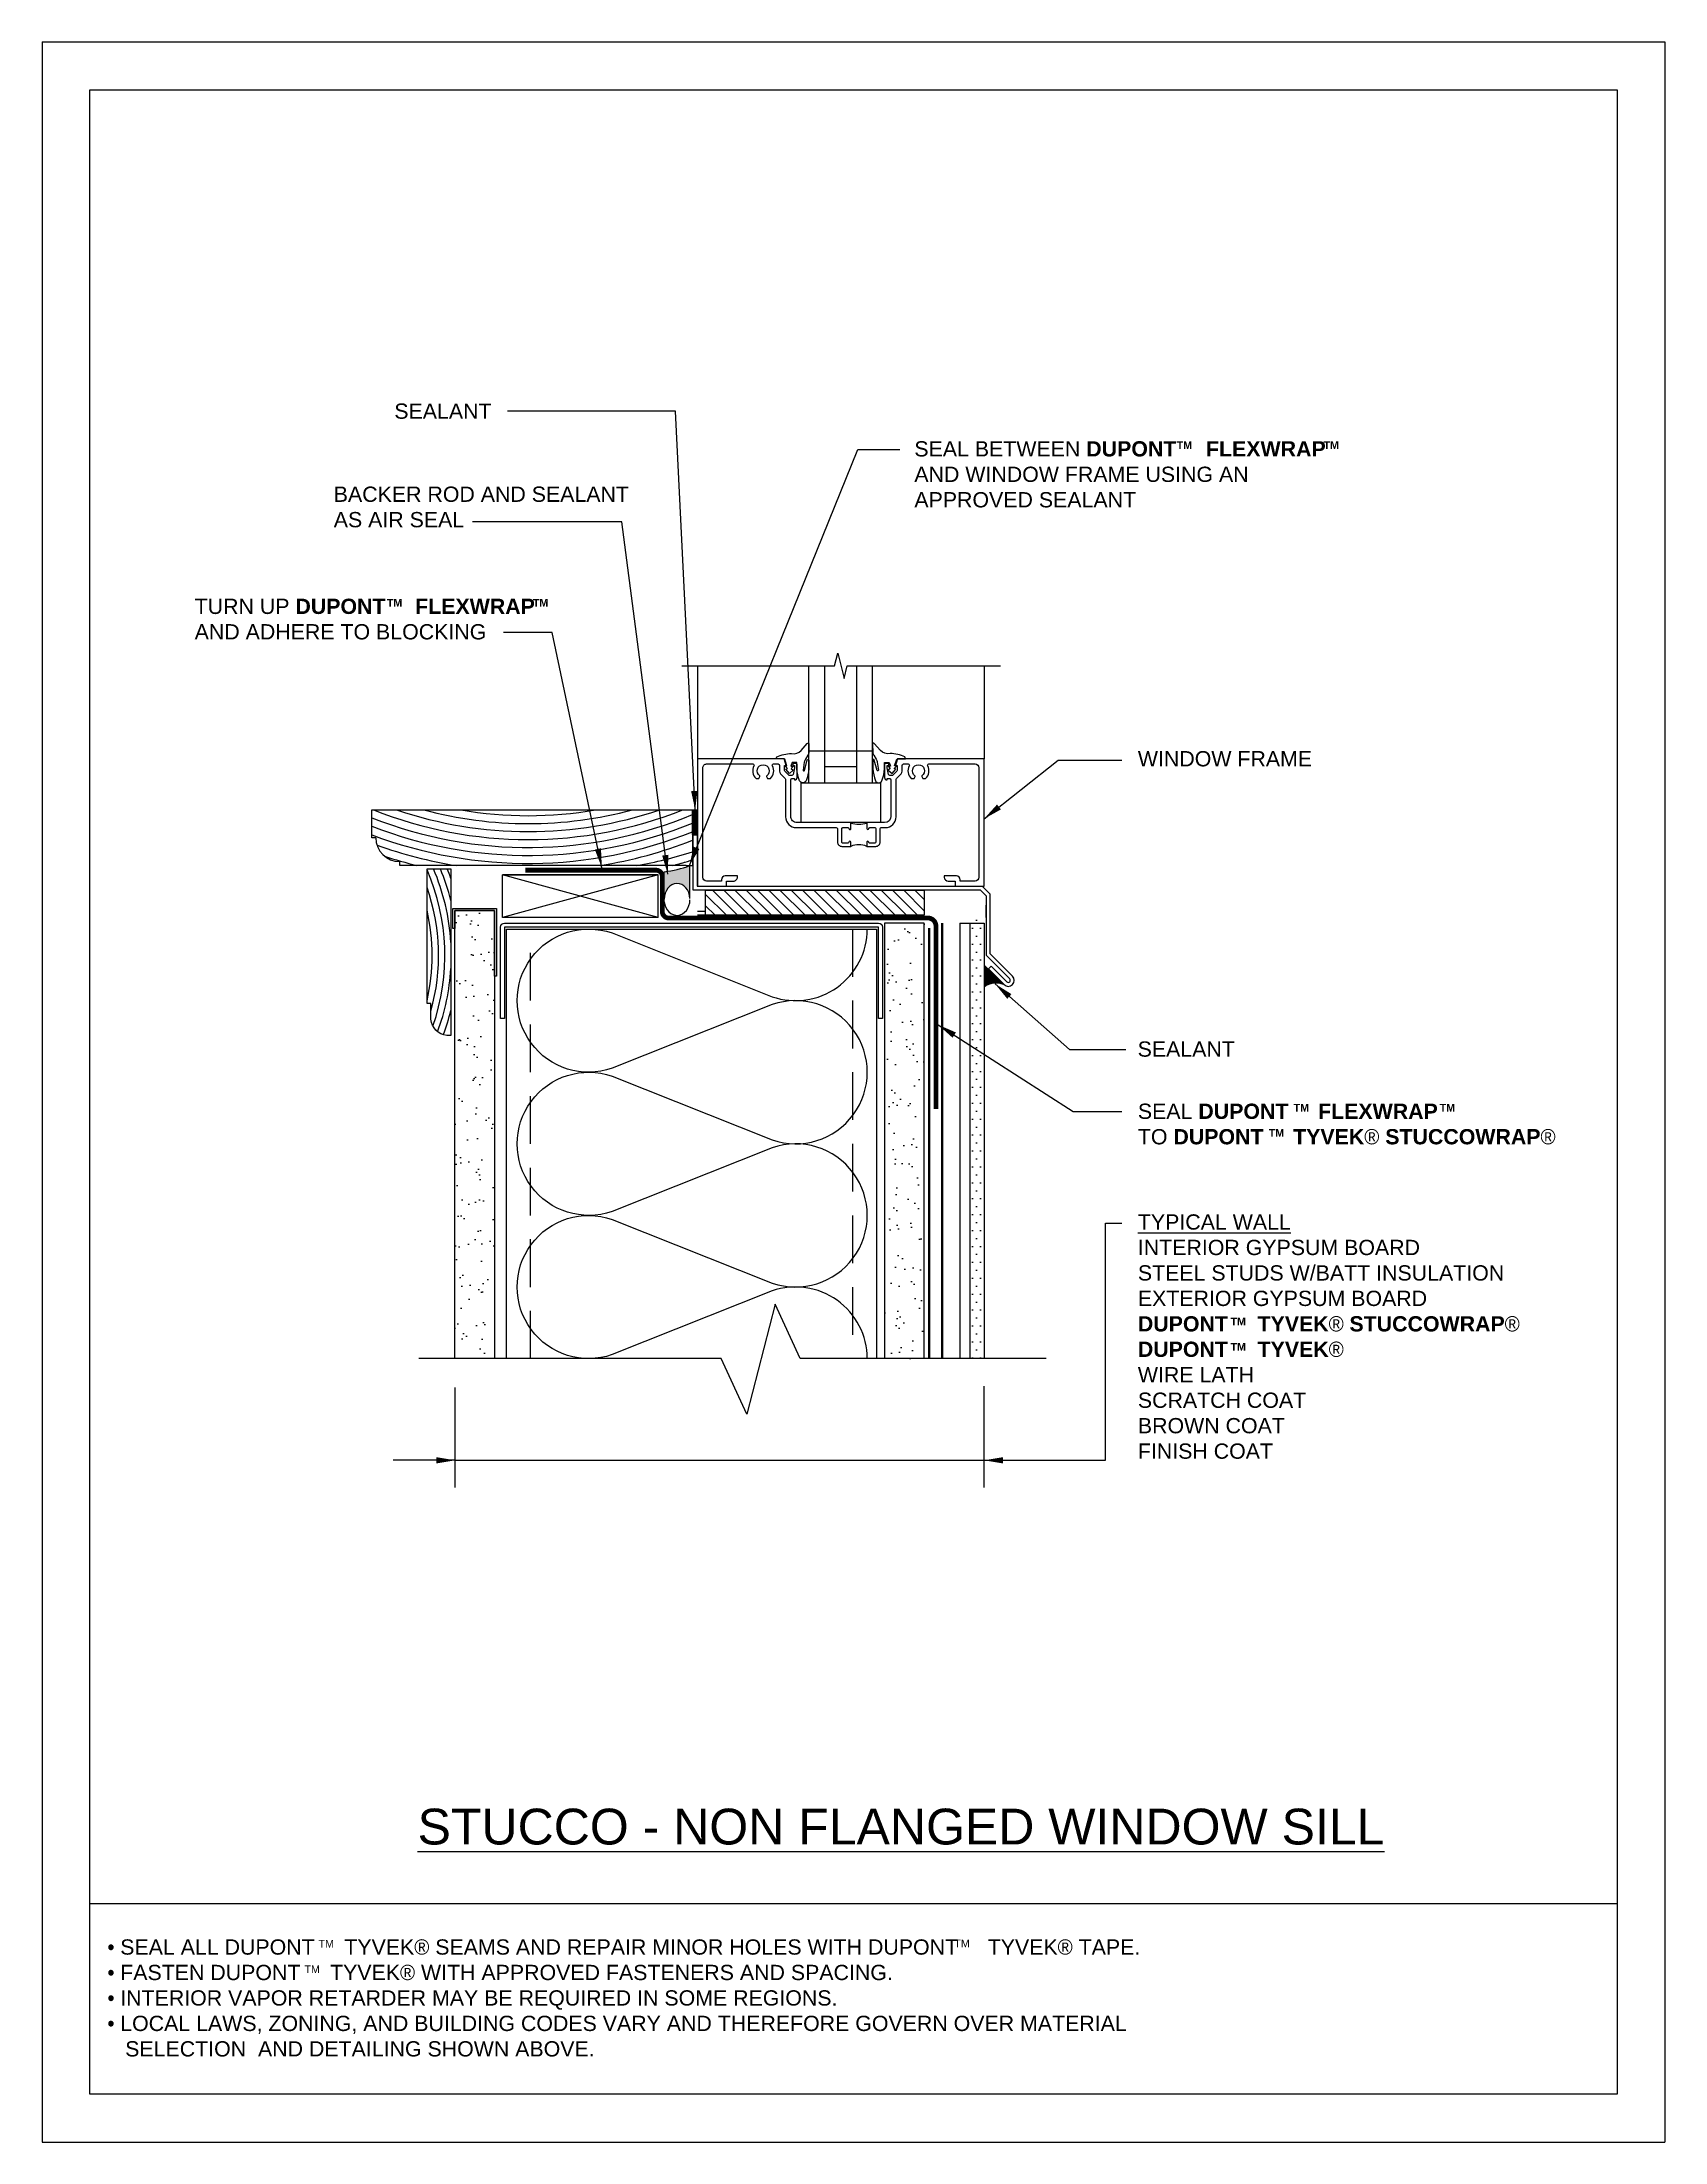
# Model space of a CAD drawing. Extents: x -129 to 26, y 0 to 100.
# Drawn here: x 0 to 25.5, y 0 to 33 of the extents above; entities that cross this region are included whole.
import ezdxf

# ---------------------------------------------------------------- set-up
doc = ezdxf.new("R2010")
doc.units = 0
doc.header["$LTSCALE"] = 1.5
doc.header["$MEASUREMENT"] = 0
doc.linetypes.add('CENTER', pattern=[2, 1.25, -0.25, 0.25, -0.25])
doc.linetypes.add('DASHED', pattern=[0.75, 0.5, -0.25])
doc.layers.get('DEFPOINTS').update_dxf_attribs({"linetype": 'CONTINUOUS'})
for name, color, linetype in [('A-ANNO-TXT0', 252, 'CONTINUOUS'), ('A-FLASHING', 124, 'CONTINUOUS'), ('A-GLAZING', 252, 'CONTINUOUS'), ('A-GYP_BOARD', 252, 'CONTINUOUS'), ('A-METAL_STUD', 252, 'CONTINUOUS'), ('A-SEALANT', 252, 'CONTINUOUS'), ('A-WINDOW_FRAME', 252, 'CONTINUOUS'), ('A-WINDOW_GASKET', 252, 'CONTINUOUS'), ('A-WOOD_FINISH', 252, 'CONTINUOUS'), ('A-WOOD_FRAMING', 252, 'CONTINUOUS'), ('CLADDING', 252, 'CONTINUOUS'), ('DUPONT_FLASHING', 251, 'CENTER'), ('HATCH', 252, 'CONTINUOUS'), ('INSULATION', 40, 'CONTINUOUS'), ('STRUCTURE', 252, 'CONTINUOUS'), ('TEXT', 7, 'CONTINUOUS'), ('TYVEK', 160, 'DASHED'), ('W', 7, 'CONTINUOUS')]:
    doc.layers.add(name, color=color, linetype=linetype)
doc.styles.add('DETAILS', font='sanss___.ttf', dxfattribs={"height": 1})
doc.linetypes.add('ZIGZAG', pattern='A,0.0001,-0.2,[131,ltypeshp.shx,S=0.2,R=0,X=-0.2,Y=0],-0.4,[131,ltypeshp.shx,S=0.2,R=180,X=0.2,Y=0],-0.2', length=0.8001)
doc.dimstyles.new('TYVEKDETAILS', dxfattribs={"dimscale": 6, "dimtxt": 1.5, "dimasz": 0.1, "dimexe": 0.75, "dimexo": 0.75, "dimgap": 0.75, "dimtad": 0, "dimtih": 1, "dimtoh": 1, "dimdec": 4, "dimzin": 0, "dimtxsty": 'DETAILS', "dimcen": 0.0625, "dimazin": 3, "dimtfac": 1, "dimtdec": 4, "dimtofl": 0, "dimtmove": 0, "dimatfit": 3, "dimtolj": 1, "dimtzin": 0})
pattern_1 = [(37.50000000000001, (-1588.163064910778, -570.6383010047308), (-0.01574833952740204, 0.4817059422532897), [0, -0.38, 0, -0.425, 0, -0.40625]), (7.499999999999999, (-1588.163064910778, -570.6383010047308), (0.4424441763169318, 0.7055365163074351), [0, -0.205, 0, -0.3425, 0, -0.13125]), (327.5, (-1588.470564910778, -570.6383010047308), (0.7785354654378738, 0.001414763384241069), [0, -0.125, 0, -0.45, 0, -0.5875]), (317.5, (-1588.470564910778, -570.6383010047308), (0.7515316511430734, 0.2194188912335623), [0, -0.0625, 0, -0.295, 0, -0.3375])]

msp = doc.modelspace()

# ---------------------------------------------------------------- hatches: boundary and pattern name
at = {"layer": 'A-WOOD_FRAMING', "linetype": 'CONTINUOUS'}
h = msp.add_hatch(dxfattribs=at)
h.set_pattern_fill('DOTS', color=256, scale=2, style=0)
h.set_pattern_definition([(0, (50.55565300467563, 2.449287283832685), (0.0625, 0.125), [0, -0.125])])
h.paths.add_polyline_path([(14.80105915688699, 19.23962014728921), (14.58033514287849, 19.23962014728922), (14.58033514287849, 12.31063852546391), (14.80105915688699, 12.31063834572828)])
at = {"layer": 'HATCH'}
h = msp.add_hatch(color=7, dxfattribs=at)
h.dxf.hatch_style = 1
h.paths.add_polyline_path([(10.22157414416819, 20.93298502551204), (10.29949262490668, 20.93298502551204), (10.29949262490668, 20.54545295204613), (10.22157414416819, 20.54545295204613)])
h = msp.add_hatch(color=7, dxfattribs=at)
h.dxf.hatch_style = 1
edge = h.paths.add_edge_path()
edge.add_arc((9.601784606950474, 21.61194376812649), 1.658971115381834, 276.0084090580882, 290.4092052813682)
edge.add_line((10.18030537551004, 20.05711294709917), (10.18030537551004, 19.53898801925522))
edge.add_ellipse((9.977973233174772, 19.52632017682069), major_axis=(0.002353314335508117, 0.2510133178958363), ratio=0.8068766317380814, start_angle=273.3260971551488, end_angle=450)
edge.add_line((9.775436452709577, 19.52821901116528), (9.775436452709577, 19.96208613847001))
h = msp.add_hatch(dxfattribs=at)
h.set_pattern_fill('ANSI31', color=256, angle=90, style=0)
h.set_pattern_definition([(135, (-1588.160018434647, -589.7526072879612), (-0.08838834764831845, -0.08838834764831843), [])])
h.paths.add_polyline_path([(13.86170994829411, 19.67185850114313), (13.86170994829411, 19.27630287969137), (10.42635579613863, 19.27630287969137), (10.42635579613863, 19.67185850114313)])
h = msp.add_hatch(dxfattribs=at)
h.set_pattern_fill('AR-SAND', color=256, scale=0.25, style=0)
h.set_pattern_definition(pattern_1)
h.paths.add_polyline_path([(7.111709948294113, 19.35002177091925), (6.486709948294113, 19.35002177091937), (6.486709948294113, 19.06877177091937), (6.486709948294113, 12.3106370034271), (7.111709948294113, 12.3106370034271)])
h = msp.add_hatch(dxfattribs=at)
h.set_pattern_fill('AR-SAND', color=256, scale=0.25, style=0)
h.set_pattern_definition(pattern_1)
h.paths.add_polyline_path([(13.86170994829389, 16.70568360330341), (13.8570753644641, 16.69880080672166), (13.84483247028368, 16.72850966902623), (13.79270658047142, 16.72850966902623), (13.77270189034324, 16.69880080672166), (13.76045788910972, 16.72850966902623), (13.70833322170632, 16.72850966902623), (13.68832078682761, 16.69880080672155), (13.67607899969983, 16.72850966902646), (13.62395211819092, 16.72850966902646), (13.60393968331199, 16.69880080672189), (13.59169789618398, 16.72850966902646), (13.53957101467507, 16.72850966902646), (13.51955857979636, 16.69880080672177), (13.50731679266813, 16.72850966902635), (13.45518991115967, 16.72850966902635), (13.43517747628074, 16.69880080672166), (13.4229356891525, 16.72850966902646), (13.37080880764405, 16.72850966902646), (13.35079637276488, 16.69880080672189), (13.33855458563688, 16.72850966902646), (13.28642770412842, 16.72850966902646), (13.26641526924926, 16.69880080672189), (13.25417348212148, 16.72850966902646), (13.23670994829411, 16.72850966902658), (13.23670994829411, 12.3106370034271), (13.86170994829411, 12.3106370034271)])
h.paths.add_polyline_path([(13.86170994829411, 19.15438700342801), (13.23670994829411, 19.15438700342801), (13.23670994829411, 16.8738801524249), (13.24640253205906, 16.87388015242501), (13.26643052803855, 16.9035432383624), (13.27865345262843, 16.8738801524249), (13.33078363557491, 16.8738801524249), (13.35081163155417, 16.90354323836217), (13.36303455614405, 16.8738801524249), (13.41516473909054, 16.8738801524249), (13.4351927350698, 16.90354323836217), (13.44741565965968, 16.8738801524249), (13.49954584260571, 16.8738801524249), (13.5195738385852, 16.9035432383624), (13.53179676317507, 16.87388015242479), (13.58392694612133, 16.87388015242467), (13.60395494210105, 16.90354323836251), (13.61617786669115, 16.87388015242479), (13.66830052366516, 16.87388015242479), (13.68832078682738, 16.90354323836251), (13.70054592211103, 16.87388015242479), (13.75267389436352, 16.87388015242467), (13.77270189034301, 16.9035432383624), (13.78492592028, 16.87388015242479), (13.83705510130188, 16.87388015242479), (13.86170994829389, 16.91041008408339)])
h = msp.add_hatch(color=7, dxfattribs=at)
h.dxf.hatch_style = 1
edge = h.paths.add_edge_path()
edge.add_line((15.10684036213546, 18.18742819256398), (14.80105915688699, 18.49320939781317))
edge.add_line((14.80105915688699, 18.49320939781317), (14.80105915688699, 18.14861537881202))
edge.add_arc((14.98752675659246, 17.90349021367324), 0.3079878444423274, 67.20736242110638, 127.26037950236429, ccw=False)

# ---------------------------------------------------------------- linework, layer by layer
at = {"layer": 'A-ANNO-TXT0', "elevation": -1.489998413730723e-09}
msp.add_lwpolyline([(10.05155915688709, 23.19597831400884), (12.45154915688698, 23.19597831400884), (12.50156915688711, 23.39595831400882), (12.60154915688707, 22.99597831400879), (12.65154915688702, 23.19597831400884), (15.05796336197273, 23.19597831400884)], dxfattribs=at)
at = {"layer": 'A-FLASHING'}
for p, q in [((10.22901738270253, 19.67185850114317, -1.489998413730723e-09), (10.22901738270253, 20.54293654368731, -1.489998413730723e-09)), ((10.22901738270253, 20.54293654368731, -1.489998413730723e-09), (10.29151738270253, 20.54293654368731, -1.489998413730723e-09)), ((10.29151738270253, 20.54293654368731, -1.489998413730723e-09), (10.29151738270253, 19.73435850114305, -1.489998413730723e-09)), ((14.74392080923865, 19.67185850114317, -1.489998413730723e-09), (10.22901738270253, 19.67185850114317, -1.489998413730723e-09)), ((10.29151738270253, 19.73435850114305, -1.489998413730723e-09), (14.76980915688689, 19.73435850114315, -1.489998413730723e-09)), ((14.74392080923865, 19.67185850114317, -1.489998413730723e-09), (14.83230915688699, 19.58347015349484, -1.489998413730723e-09)), ((14.89480915688687, 19.60935850114317, -1.489998413730723e-09), (14.76980915688689, 19.73435850114315, -1.489998413730723e-09)), ((14.83230915688699, 19.58347015349484, -1.489998413730723e-09), (14.83230915688696, 18.64767575698225, -1.489998413730723e-09)), ((14.89480915688687, 18.67356410462993, -1.489998413730723e-09), (14.89480915688687, 19.60935850114317, -1.489998413730723e-09)), ((15.20416837365615, 18.27581654021255, -1.489998413730723e-09), (14.83230915688696, 18.64767575698225, -1.489998413730723e-09)), ((14.89480915688687, 18.67356410462993, -1.489998413730723e-09), (15.24836254748021, 18.32001071403671, -1.489998413730723e-09)), ((14.86892080923922, 18.43428740933315, -1.489998413730723e-09), (14.9131149830635, 18.47848158315698, -1.489998413730723e-09)), ((15.11578002600782, 18.18742819256398, -1.489998413730723e-09), (14.86892080923922, 18.43428740933315, -1.489998413730723e-09)), ((14.9131149830635, 18.47848158315698, -1.489998413730723e-09), (15.15997419983187, 18.23162236638827, -1.489998413730723e-09))]:
    msp.add_line(p, q, dxfattribs=at)
for centre, radius, start, end in [((15.18207128674367, 18.25371945330069, -1.489998413730723e-09), 0.09375000000005602, 225.0000000003685, 44.99999999977896), ((15.1820712867439, 18.25371945330052, -1.489998413730723e-09), 0.03125000000008566, 225.0000000002948, 44.99999999970528)]:
    msp.add_arc(centre, radius, start, end, dxfattribs=at)
at = {"layer": 'A-GLAZING'}
for p, q in [((12.0501175443523, 21.35935350114314, -1.489998413730723e-09), (12.0501175443523, 23.19596831400886, -1.489998413730723e-09)), ((12.3001175443523, 21.35935350114314, -1.489998413730723e-09), (12.3001175443523, 23.19596831400886, -1.489998413730723e-09)), ((12.8001175443523, 21.35935350114314, -1.489998413730723e-09), (12.8001175443523, 23.19596831400886, -1.489998413730723e-09)), ((13.0501175443523, 21.35935350114314, -1.489998413730723e-09), (13.0501175443523, 23.19596831400886, -1.489998413730723e-09))]:
    msp.add_line(p, q, dxfattribs=at)
at = {"layer": 'A-GYP_BOARD', "elevation": 1.489998413730723e-09}
msp.add_lwpolyline([(7.111709948294113, 18.31877177091937), (7.111709948294113, 19.35002177091937), (6.486709948294113, 19.35002177091937), (6.486709948294113, 19.06877177091937), (6.455459948294113, 19.06877177091937), (6.455459948294113, 19.38127177091937), (7.142959948294113, 19.38127177091937), (7.142959948294113, 18.31877177091937)], close=True, dxfattribs=at)
for points in [[(6.486709948294113, 12.3106370034271), (6.486709948294113, 19.35002177091914), (7.111709948294113, 19.35002177091914), (7.111709948294113, 12.3106370034271)], [(13.86170994829411, 12.3106370034271), (13.86170994829411, 19.15438700342801), (13.23670994829411, 19.15438700342801), (13.23670994829411, 12.3106370034271)]]:
    msp.add_lwpolyline(points, dxfattribs=at)
at = {"layer": 'A-METAL_STUD', "elevation": 1.489998413730723e-09}
msp.add_lwpolyline([(13.14295994829411, 17.65438700342801), (13.14295994829389, 19.09188700342801), (7.267959948294113, 19.09188700342778), (7.267959948294113, 17.65438700342801), (7.205459948294113, 17.65438700342801), (7.205459948294113, 19.09188700342801, -0.414213562373095), (7.267959948294113, 19.15438700342801), (13.14295994829411, 19.15438700342801, -0.414213562373095), (13.20545994829411, 19.09188700342801), (13.20545994829411, 17.65438700342801)], format="xyb", close=True, dxfattribs=at)
msp.add_lwpolyline([(7.299209948294113, 12.3106370034271), (7.299209948294113, 19.06063700342778), (13.11170994829411, 19.06063700342778), (13.11170994829411, 12.3106370034271)], dxfattribs=at)
at = {"layer": 'A-METAL_STUD', "linetype": 'DASHED', "elevation": 1.489998413730723e-09}
msp.add_lwpolyline([(7.674209948294113, 12.3106370034271), (7.674209948294113, 19.06063700342778), (12.73670994829411, 19.06063700342778), (12.73670994829411, 12.3106370034271)], dxfattribs=at)
at = {"layer": 'A-SEALANT'}
for centre, radius, start, end in [((12.83405915688711, 21.18747339098061, -1.489998413730723e-09), 0.4796878163860037, 254.8951551123627, 285.1048448876373), ((12.83405915688734, 20.0814821569169, -1.489998413730723e-09), 0.3046970014300712, 65.77986063325561, 114.2201393668221)]:
    msp.add_arc(centre, radius, start, end, dxfattribs=at)
at = {"layer": 'A-WINDOW_FRAME'}
for p, q in [((10.30105915688699, 23.19597831400884, -1.489998413730723e-09), (10.30105915688699, 19.73435350114314, -1.489998413730723e-09)), ((14.80105915688699, 23.19597831400884, -1.489998413730723e-09), (14.80105915688699, 21.73435850114313, -1.489998413730723e-09)), ((13.0501175443523, 21.85590040052696, -1.489998413730723e-09), (12.0501175443523, 21.85590040052696, -1.489998413730723e-09)), ((12.8001175443523, 21.60935350114314, -1.489998413730723e-09), (12.3001175443523, 21.60935350114314, -1.489998413730723e-09))]:
    msp.add_line(p, q, dxfattribs=at)
at = {"layer": 'A-WINDOW_FRAME', "elevation": -1.489998413730723e-09}
for points in [[(12.70905915688711, 20.72435850114314), (12.69905915688712, 20.73435850114313), (11.86355915688699, 20.73435850114313, -0.4142135623730963), (11.76355915688708, 20.83435850114315), (11.76355915688708, 21.40585850114317, -0.4142135623730941), (11.78355915688706, 21.42585850114315), (11.82555915688697, 21.42585850114315), (11.82555915688697, 21.4038585011431, 0.4142135623730984), (11.86356415688709, 21.4418635011431), (11.86356415688709, 21.64385850114311, 0.414213562373108), (11.8435641568871, 21.66385850114309), (11.81456415688711, 21.66385850114309, 0.414213562373095), (11.79456415688713, 21.64385850114311), (11.79456415688713, 21.63185850114317), (11.82356415688712, 21.63185850114317), (11.82356415688712, 21.59385850114316), (11.80112710890187, 21.49170026732682, -0.3541185725306732), (11.78156415688698, 21.4758585011431), (11.73961415688716, 21.4758585011431), (11.67293648735738, 21.5424808316134, -0.198912367379654), (11.6656141568871, 21.56015850114309), (11.6656141568871, 21.63185850114317), (11.69461415688709, 21.63185850114317), (11.65858385385689, 21.73435850114313), (10.30106415688709, 21.73435850114313), (10.30106415688709, 19.73435850114313), (10.75606415688701, 19.73435850114313), (10.75606415688701, 19.81435850114317), (10.86406415688719, 19.81435850114317, 0.4142135623731034), (10.92606415688709, 19.87635850114307), (10.92606415688709, 19.8943585011431), (10.73606415688703, 19.8943585011431, 0.414213562373095), (10.67606415688709, 19.83435850114315), (10.67606415688709, 19.81435850114317), (10.44106415688719, 19.81435850114317, -0.4142135623730908), (10.38106415688701, 19.87435850114312), (10.38106415688701, 21.59435850114314, -0.4142135623731036), (10.44106415688719, 21.65435850114309), (11.16883431942636, 21.65435850114309, -0.5680984128594625), (11.18642673428683, 21.62484498762958, 0.3397540095737803), (11.21831664035806, 21.42635850114314), (11.26228212458425, 21.42635850114314), (11.27930279448622, 21.45583916619196, 0.3865446749097419), (11.27644459915671, 21.46898386475871, -3.127286275187371), (11.38668371461738, 21.46898386475871, 0.3865446749096684), (11.3838255192881, 21.45583916619196), (11.40084618918984, 21.42635850114314), (11.44481167341603, 21.42635850114314, 0.3397540095737777), (11.47670157948726, 21.62484498762958, -0.5680984128594625), (11.49429399434796, 21.65435850114309), (11.56561415688719, 21.65435850114309, -0.4142135623731341), (11.58561415688717, 21.63435850114311), (11.58561415688717, 21.56015850418853, 0.1990202627215713), (11.6163987743302, 21.48588147549244), (11.67622948606725, 21.42610042018944, -0.1990202627215655), (11.68355915688715, 21.40841541335694), (11.68355915688715, 20.82435850114316, 0.414213562373095), (11.85355915688699, 20.65435850114309), (12.47805915688712, 20.65435850114309, -0.4142135623731015), (12.4980591568871, 20.63435850114311), (12.4980591568871, 20.42935850114307, 0.4142135623731173), (12.56805915688704, 20.35935850114313), (12.70905915688711, 20.35935850114313), (12.70905915688711, 20.42485850114306, 0.9999999999999999), (12.67805915688717, 20.42485850114306), (12.67805915688717, 20.42435850114307, -0.4142135623730862), (12.66305915688707, 20.40935850114309), (12.58305915688714, 20.40935850114309, -0.4142135623731037), (12.56805915688704, 20.42435850114307), (12.56805915688704, 20.6393585011431, -0.414213562373095), (12.58305915688714, 20.65435850114309), (12.66306325552312, 20.65435850114309, -0.4190234982698032), (12.67806123980034, 20.63911259950376, 1.008230869162925), (12.70905915688711, 20.63885850114312), (12.70905915688711, 20.72435850114314)], [(12.95905915688711, 20.72435850114314), (12.95905915688711, 20.63885850114312, 0.9999999999999999), (12.99005915688706, 20.63885850114312), (12.99005915688706, 20.6393585011431, -0.414213562373095), (13.00505915688716, 20.65435850114309), (13.08505915688709, 20.65435850114309, -0.4142135623730693), (13.10005915688696, 20.6393585011431), (13.10005915688719, 20.42435850114307, -0.414213562373095), (13.08505915688709, 20.40935850114309), (13.00505505825111, 20.40935850114309, -0.4190234982697423), (12.99005707397367, 20.42460440278242, 1.008230869162796), (12.95905915688711, 20.42485850114306), (12.95905915688711, 20.35935850114313), (13.10006415688706, 20.35935850114313, 0.4142135623731173), (13.170064156887, 20.42935850114307), (13.170064156887, 20.6393585011431, -0.4142135623730864), (13.1850641568871, 20.65435850114309), (13.24856415688708, 20.65435850114309, 0.4142135623730858), (13.41856415688715, 20.82435850114316), (13.41856415688715, 21.40841541335694, -0.1990202627215653), (13.42589382770682, 21.42610042018944), (13.4857245394441, 21.48588147549244, 0.1990202627215716), (13.51650915688713, 21.56015850418853), (13.51650915688713, 21.63435850114311, -0.414213562373082), (13.53650915688711, 21.65435850114309), (13.60782931942634, 21.65435850114309, -0.5680984128616718), (13.62542173428704, 21.62484498762958, 0.3397540095737931), (13.65731164035804, 21.42635850114314), (13.70127712458423, 21.42635850114314), (13.7182977944862, 21.45583916619196, 0.3865446749096253), (13.71543959915669, 21.46898386475871, -3.127286275187395), (13.82567871461736, 21.46898386475871, 0.386544674909742), (13.82282051928808, 21.45583916619196), (13.83984118918982, 21.42635850114314), (13.88380667341624, 21.42635850114314, 0.3397540095737929), (13.91569657948724, 21.62484498762958, -0.5680984128595217), (13.93328899434794, 21.65435850114309), (14.66106415688699, 21.65435850114309, -0.414213562373095), (14.72106415688716, 21.59435850114314), (14.72106415688716, 19.87435850114312, -0.414213562373095), (14.66106415688699, 19.81435850114317), (14.42605915688699, 19.81435850114317), (14.42605915688699, 19.83435850114315, 0.414213562373095), (14.36605915688704, 19.8943585011431), (14.17605915688699, 19.8943585011431), (14.17605915688699, 19.87635850114307, 0.414213562373095), (14.23805915688711, 19.81435850114317), (14.34605915688706, 19.81435850114317), (14.34605915688706, 19.73435850114313), (14.80105915688699, 19.73435850114313), (14.80105915688699, 21.73435850114313), (13.44353945991741, 21.73435850114313), (13.40750915688698, 21.63185850114317), (13.43650915688698, 21.63185850114317), (13.43650915688698, 21.56015850114309, -0.198912367379654), (13.42918682641669, 21.5424808316134), (13.36250915688714, 21.4758585011431), (13.32055915688709, 21.4758585011431, -0.3541185725306731), (13.30099620487243, 21.49170026732682), (13.27855915688718, 21.59385850114316), (13.27855915688718, 21.63185850114317), (13.30755915688717, 21.63185850114317), (13.30755915688717, 21.64385850114311, 0.414213562373095), (13.28755915688719, 21.66385850114309), (13.25855915688719, 21.66385850114309, 0.414213562373095), (13.23855915688699, 21.64385850114311), (13.23855915688699, 21.4418635011431, 0.414213562373095), (13.2765641568871, 21.4038585011431), (13.2765641568871, 21.42585850114315), (13.31856415688701, 21.42585850114315, -0.414213562373095), (13.338564156887, 21.40585850114317), (13.338564156887, 20.83435850114315, -0.414213562373095), (13.23856415688709, 20.73435850114313), (12.96905915688711, 20.73435850114313), (12.95905915688711, 20.72435850114314)]]:
    msp.add_lwpolyline(points, format="xyb", dxfattribs=at)
at = {"layer": 'A-WINDOW_GASKET', "elevation": -1.489998413730723e-09}
for points in [[(11.67662894849848, 21.62035147297868), (11.70344547503731, 21.62522577357666), (11.66931535091629, 21.73246037125844), (11.60836870025621, 21.73733467013701), (11.53281382989729, 21.73435350114314), (11.54290437145567, 21.76536304376432, -0.1257100272134179), (11.77489577347767, 21.81710537135805, 0.2260837189018228), (11.92848133390947, 21.86682323000209), (12.0240366435691, 21.97776384816248, -0.6449762263124317), (12.04997093558716, 21.96602250568881), (12.04839119855927, 21.83678557005944, -0.1518691569180708), (12.03203842196279, 21.79235041571021), (11.99353523366761, 21.73242463644172, 0.02934546717884474), (11.97614034446467, 21.68054199324902), (11.95891005488118, 21.55874798341202, 0.6538117075652882), (11.97915086578399, 21.55176124644666), (12.0232426130064, 21.71701016393663, -0.8886355728344962), (12.04839119855927, 21.71494873303723), (12.04839119855927, 21.58070311264455, -0.06420464893641442), (12.00595873664968, 21.39208685593726, -0.6896355001773956), (11.90335000626163, 21.39208685593726, -0.07035608683589237), (11.86211754435219, 21.58070311264455), (11.86211754435219, 21.67640592297814), (11.78877078637554, 21.67640592297814), (11.76682999155826, 21.62278862327767), (11.80583584947174, 21.61791432439898), (11.77170572327957, 21.58135707507202), (11.80339798361086, 21.55942272581981), (11.74245133087987, 21.50580542783851), (11.68638041194134, 21.57160847559535), (11.7107590726195, 21.58135707507202)], [(13.42360614020611, 21.62035147297868), (13.39678961366706, 21.62522577357666), (13.43091973778831, 21.73246037125844), (13.49186638844838, 21.73733467013701), (13.56742125880708, 21.73435350114314), (13.5573307172487, 21.76536304376432, 0.1257100272134179), (13.32533931522669, 21.81710537135805, -0.2260837189018228), (13.17175375479513, 21.86682323000209), (13.0761984451355, 21.97776384816248, 0.6449762263124317), (13.0502641531172, 21.96602250568881), (13.05184389014533, 21.83678557005944, 0.1518691569180708), (13.06819666674158, 21.79235041571021), (13.10669985503676, 21.73242463644172, -0.02934546717884474), (13.12409474423969, 21.68054199324902), (13.14132503382319, 21.55874798341202, -0.6538117075652882), (13.12108422292038, 21.55176124644666), (13.0769924756982, 21.71701016393663, 0.8886355728344962), (13.05184389014533, 21.71494873303723), (13.05184389014533, 21.58070311264455, 0.06420464893641442), (13.09427635205468, 21.39208685593726, 0.6896355001773956), (13.19688508244274, 21.39208685593726, 0.07035608683589237), (13.23811754435217, 21.58070311264455), (13.23811754435217, 21.67640592297814), (13.31146430232882, 21.67640592297814), (13.33340509714633, 21.62278862327767), (13.29439923923285, 21.61791432439898), (13.32852936542479, 21.58135707507202), (13.29683710509351, 21.55942272581981), (13.3577837578245, 21.50580542783851), (13.41385467676303, 21.57160847559535), (13.38947601608486, 21.58135707507202)]]:
    msp.add_lwpolyline(points, format="xyb", close=True, dxfattribs=at)
msp.add_lwpolyline([(11.92605915688699, 20.73435350114314), (11.92605915688699, 21.35935350114314), (13.17605915688699, 21.35935350114314), (13.17605915688699, 20.73435350114314)], close=True, dxfattribs=at)
at = {"layer": 'A-WOOD_FINISH'}
for p, q in [((5.182543289766848, 20.49583708838422, 1.489998413730723e-09), (5.182543289766848, 20.93333708838422, 1.489998413730723e-09)), ((5.182543289766848, 20.93333708838422, 1.489998413730723e-09), (10.12154712144763, 20.93333708838422, 1.489998413730723e-09)), ((10.22077997426369, 20.93333708838422, 1.489998413730723e-09), (10.22077997426369, 20.05833708838422, 1.489998413730723e-09)), ((5.245043289766848, 20.49583708838422, 1.489998413730723e-09), (5.182543289766848, 20.49583708838422, 1.489998413730723e-09)), ((5.620043289766848, 20.05833708838422, 1.489998413730723e-09), (5.620043289766848, 20.12083708838422, 1.489998413730723e-09)), ((10.12154712144763, 20.05833708838422, -9.299173730442268e-09), (5.620043289766834, 20.05833708838422, 1.489998413730975e-09))]:
    msp.add_line(p, q, dxfattribs=at)
at = {"layer": 'A-WOOD_FINISH', "elevation": 1.489998413730723e-09}
msp.add_lwpolyline([(6.111709948294113, 17.88817322539861), (6.049209948294113, 17.88817322539861), (6.049209948294113, 20.0068737274642), (6.424209948294113, 20.0068737274642), (6.424209948294113, 17.38817322539861), (6.36170994829434, 17.38817322539861, -0.3691612827404433), (6.111709948294113, 17.64368366391382)], format="xyb", close=True, dxfattribs=at)
at = {"layer": 'A-WOOD_FINISH'}
msp.add_arc((5.620043289766848, 20.49583708838422, 1.489998413730723e-09), 0.375, 180, 270, dxfattribs=at)
at = {"layer": 'A-WOOD_FRAMING', "linetype": 'CONTINUOUS'}
for p, q in [((10.12154712144763, 20.93333708838422, 1.489998413730723e-09), (10.22077997426369, 20.93333708838422, 1.489998413730723e-09)), ((10.22077997426369, 20.93333708838422, -1.489998413730723e-09), (10.22077997426369, 20.05833708838422, -1.489998413730723e-09)), ((10.2231456761486, 20.73435850114313, -1.489998413730723e-09), (10.2231456761486, 20.54545295204613, -1.489998413730723e-09)), ((9.775436452709577, 19.52821901116528, 4.46999524119217e-09), (9.775436452709577, 19.96208613847001, 4.46999524119217e-09)), ((10.12154712144763, 20.05833708838422, 1.489998413730723e-09), (10.22077997426369, 20.05833708838422, 1.489998413730723e-09)), ((10.18030537551004, 19.53898801925522, -1.489998413730723e-09), (10.18030537551004, 20.05711294709917, -1.489998413730723e-09)), ((13.22939347816071, 19.73435850114313, -1.489998413730723e-09), (14.174046513054, 19.73435850114313, -1.489998413730723e-09)), ((10.42635579613863, 19.33880287969137, -1.489998413730723e-09), (10.30121769014449, 19.33880287969137, -1.489998413730723e-09)), ((10.42635579613863, 19.27630287969137, -1.489998413730723e-09), (10.30121769014449, 19.27630287969137, -1.489998413730723e-09)), ((14.42085296416969, 19.15438700342801, 1.489998413730723e-09), (14.80105915688699, 19.15438700342801, 1.489998413730723e-09)), ((14.83230915688699, 19.23962014728921, 1.515016980374171e-09), (14.83230915688699, 19.43821627534933, 1.515016980374171e-09)), ((14.89480915688699, 19.23962014728921, 1.515016980374171e-09), (14.89480915688699, 19.43821627534933, 1.515016980374171e-09)), ((15.10684036213546, 18.18742819256398, -1.489998413730723e-09), (14.80105915688699, 18.49320939781317, -1.489998413730723e-09)), ((14.80105915688699, 18.49320939781317, -1.489998413730723e-09), (14.80105915688699, 18.14861537881202, -1.489998413730723e-09))]:
    msp.add_line(p, q, dxfattribs=at)
at = {"layer": 'A-WOOD_FRAMING'}
for p, q in [((9.683548065869125, 19.24398384134491, 1.489998413730723e-09), (7.235838071892552, 19.91064984134491, 1.489998413730723e-09)), ((9.683548065869125, 19.9106498413449, 1.489998413730723e-09), (7.235838071892552, 19.24398384134491, 1.489998413730723e-09)), ((9.683548065869125, 19.91064984134491, 1.489998413730723e-09), (7.235838071892552, 19.91064984134491, 1.489998413730723e-09)), ((7.235838071892552, 19.24398384134491, 1.489998413730723e-09), (7.235838071892552, 19.91064984134491, 1.489998413730723e-09)), ((7.235838071892552, 19.91064984134491, 1.489998413730723e-09), (9.683548065869125, 19.91064984134491, 1.489998413730723e-09)), ((9.683548065869125, 19.24398384134491, 1.489998413730723e-09), (9.683548065869125, 19.91064984134491, 1.489998413730723e-09)), ((9.683548065869125, 19.24398384134491, 1.489998413730723e-09), (7.235838071892552, 19.24398384134491, 1.489998413730723e-09))]:
    msp.add_line(p, q, dxfattribs=at)
at = {"layer": 'A-WOOD_FRAMING', "linetype": 'CONTINUOUS', "elevation": -1.489998413730723e-09}
msp.add_lwpolyline([(10.22157414416819, 20.93298502551204), (10.29949262490668, 20.93298502551204), (10.29949262490668, 20.54545295204613), (10.22157414416819, 20.54545295204613)], close=True, dxfattribs=at)
at = {"layer": 'A-WOOD_FRAMING', "elevation": -1.489998413730723e-09}
msp.add_lwpolyline([(13.86170994829411, 19.67185850114313), (13.86170994829411, 19.27630287969137), (10.42635579613863, 19.27630287969137), (10.42635579613863, 19.67185850114313), (13.86170994829411, 19.67185850114313)], dxfattribs=at)
at = {"layer": 'A-WOOD_FRAMING', "linetype": 'CONTINUOUS'}
for centre, radius, start, end in [((9.601784606950474, 21.61194376812649, -7.449992068653616e-09), 1.658971115381834, 276.0084090580882, 290.4092052813682), ((14.98752675659246, 17.90349021367324, -1.489998413730723e-09), 0.3079878444423274, 67.20736242110637, 127.2603795023643)]:
    msp.add_arc(centre, radius, start, end, dxfattribs=at)
for start_param, end_param in [(4.770440326983252, 7.853981633974483), (8.013545112046193, 10.98706542707112)]:
    msp.add_ellipse((9.977973233174772, 19.52632017682069, -1.489998413730723e-09), major_axis=(0.002353314335508117, 0.2510133178958363), ratio=0.8068766317380814, start_param=start_param, end_param=end_param, dxfattribs=at)
at = {"layer": 'CLADDING', "linetype": 'ZIGZAG', "ltscale": 0.2}
msp.add_line((14.42085296416969, 19.15438700342801, 1.432460931554066e-09), (14.42085198022296, 12.31063805432876, -1.489998413730723e-09), dxfattribs=at)
at = {"layer": 'CLADDING'}
for p, q in [((14.58033514287849, 19.15438700342801, 1.478052402662131e-09), (14.58033514287849, 12.3106378547533, -1.489998413730723e-09)), ((14.80105915688699, 19.15438700342801, 1.478052403009097e-09), (14.80105915688699, 12.31063765517863, -1.489998413730723e-09))]:
    msp.add_line(p, q, dxfattribs=at)
at = {"layer": 'DEFPOINTS'}
for p, q in [((-5.329070518200751e-15, 33), (0, -3.552713678800501e-15)), ((-5.329070518200751e-15, 33), (25.5, 33)), ((25.5, 33), (25.5, -3.552713678800501e-15)), ((0, -3.552713678800501e-15), (25.5, -3.552713678800501e-15))]:
    msp.add_line(p, q, dxfattribs=at)
at = {"layer": 'DUPONT_FLASHING', "linetype": 'CONTINUOUS', "const_width": 0.075}
for points, elevation in [([(7.592160006694449, 19.98626651785081), (9.64627291630164, 19.98626651785081, -0.4142135623731034), (9.746272916301642, 19.88626651785081)], 4.46999524119217e-09), ([(9.746272916301649, 19.88626651785081), (9.746272916301642, 19.33398615010876, 0.4142135623731034), (9.846272916301643, 19.23398615010876)], 4.46999524119217e-09), ([(13.40591364237522, 19.23398615010876), (13.91995993905473, 19.23398615010876, -0.414213562373095), (14.04495993905473, 19.10898615010876), (14.04495993905484, 16.23398615010876)], 1.489998413730723e-09)]:
    msp.add_lwpolyline(points, format="xyb", dxfattribs=dict(at, elevation=elevation))
at = {"layer": 'DUPONT_FLASHING', "linetype": 'CONTINUOUS', "const_width": 0.075, "elevation": 4.46999524119217e-09}
msp.add_lwpolyline([(9.846272916301636, 19.23398615010876), (13.4432484352097, 19.23398615010876)], dxfattribs=at)
at = {"layer": 'HATCH'}
for centre, radius, start, end in [((7.638530294573791, 27.03047088693829, -1.489998413730723e-09), 6.688203388961483, 248.4562376470385, 292.7114369303068), ((7.638530294573791, 27.03047088693829, -1.489998413730723e-09), 6.563203388961483, 248.2775282668624, 291.7224717331371), ((7.638530294573791, 27.03047088693829, -1.489998413730723e-09), 6.438203388961483, 251.2667580161294, 288.733241983871), ((7.638530294573791, 27.03047088693829, -1.489998413730723e-09), 6.313203388961483, 254.9666400720964, 285.0333599279036), ((7.638530294573791, 27.03047088693829, -1.489998413730723e-09), 6.188203388961483, 260.1581648072414, 279.8418351927585), ((7.638530294573791, 27.03047088693829, -1.489998413730723e-09), 6.813203388961483, 248.8706521606182, 292.2721684533867), ((7.638530294573791, 27.03047088693829, -1.489998413730723e-09), 6.938203388961483, 249.2690404915313, 291.850029897233), ((7.638530294573791, 27.03047088693829, -1.489998413730723e-09), 7.063203388961483, 250.3546790279962, 260.7893303747832), ((7.638530294573791, 27.03047088693829, -1.489998413730723e-09), 7.188203388961483, 251.7118483936467, 255.9162538145394), ((7.638530294573791, 27.03047088693829, -1.489998413730723e-09), 7.063203388961483, 279.2106696252168, 291.4440114454223), ((8.10201444129408, 27.01099451798743, 1.489998413730723e-09), 7.063203388961483, 280.1502390458904, 287.4559408259024), ((8.10201444129408, 26.88541633048434, 1.489998413730723e-09), 7.063203388961483, 284.8567678709063, 287.4559408259024), ((2.975912204021327, 18.64498012217652, -1.489998413730723e-09), 3.354474069430244, 340.6940180447539, 23.62632124875572), ((2.975912204021327, 18.64498012217652, -1.489998413730723e-09), 3.454474069430244, 3.426703007874715, 23.21861478717565), ((2.975912204021327, 18.64498012217652, -1.489998413730723e-09), 3.554474069430244, 14.03947421750424, 22.52888322320691), ((2.975912204021327, 18.64498012217652, -1.489998413730723e-09), 3.654474069430244, 19.33783527494338, 21.88005245875024), ((8.10201444129408, 26.88541633048434, 1.489998413730723e-09), 7.063203388961483, 284.8567678709063, 286.6140318214413), ((2.975912204021327, 18.64498012217652, -1.489998413730723e-09), 3.254474069430244, 344.4794211757238, 19.20806389789321), ((2.975912204021327, 18.64498012217652, -1.489998413730723e-09), 3.154474069430244, 346.9735942298817, 13.02640577011823), ((2.975912204021327, 18.64498012217652, -1.489998413730723e-09), 3.454474069430244, 339.6954893922622, 356.5732969921253), ((2.975912204021327, 18.64498012217652, -1.489998413730723e-09), 3.554474069430244, 339.4855651988893, 345.9605257824957)]:
    msp.add_arc(centre, radius, start, end, dxfattribs=at)
at = {"layer": 'INSULATION', "elevation": 1.489998413730723e-09}
msp.add_lwpolyline([(12.96558437326792, 12.3106370034271, 0.5155500965721037), (11.47258498890063, 13.37374633604756), (8.958583757637491, 12.37252767080664, -1.404370499403762), (8.95858375764022, 14.49874633604631), (11.47258498890017, 13.49752767080664, 1.404370499398822), (11.47258498890017, 15.62374633604778), (8.958583757636582, 14.62252767080687, -1.404370499403763), (8.958583757639538, 16.74874633604653), (11.47258498889926, 15.74752767080687, 1.404370499398822), (11.47258498890017, 17.87374633604778), (8.958583757636582, 16.87252767080687, -1.404370499403762), (8.958583757639538, 18.99874633604653), (11.47258498889926, 17.99752767080687, 0.5155500965725927), (12.96558437326724, 19.06063700342778)], format="xyb", dxfattribs=at)
at = {"layer": 'STRUCTURE', "elevation": 1.489998413730723e-09}
msp.add_lwpolyline([(15.7777024385849, 12.31063755044736), (11.91211361286619, 12.3106406981975), (11.5168252275161, 13.16729859012455), (11.07299032801085, 11.43683826882842), (10.66995405895232, 12.31063700342708), (5.923029216055248, 12.31063700342712)], dxfattribs=at)
at = {"layer": 'TEXT'}
for p, q in [((16.14291705603525, 17.16767162421514, -1.489998413730723e-09), (17.03005510767107, 17.16767162421514, -1.489998413730723e-09)), ((16.70724745046775, 10.71229017120506, -7.450021868621892e-09), (16.70724745046775, 14.43998931026256, -3.724996034326808e-09)), ((16.70724745046775, 14.43998931026256, -3.724996034326808e-09), (16.96605178472392, 14.43998931026256, -1.489998413730723e-09)), ((6.49354996363838, 10.28670287915943, 1.489998413730723e-09), (6.493549963638351, 11.85591178948467, 1.489998413730723e-09)), ((14.80105915688701, 10.28670287915942, -1.489998413730723e-09), (14.80105915688699, 11.87598963473618, -1.489998413730723e-09)), ((6.49354996363838, 10.71228935067477, 1.489998413730723e-09), (14.80105915688699, 10.71228935067476, -1.489998413730723e-09))]:
    msp.add_line(p, q, dxfattribs=at)
at = {"layer": 'TYVEK', "const_width": 0.04, "elevation": -1.489998413730723e-09}
msp.add_lwpolyline([(14.14335781079155, 12.31063822213928), (14.14335894360682, 19.15438700342801)], dxfattribs=at)
at = {"layer": 'TYVEK', "color": 23, "const_width": 0.04, "elevation": -1.489998413730723e-09}
msp.add_lwpolyline([(13.93868849664749, 12.3106370034271), (13.93869055648783, 19.07844221694694)], dxfattribs=at)
at = {"layer": 'W', "color": 7}
msp.add_line((0.7499999999999973, 3.749999999999996), (24.75, 3.749999999999996), dxfattribs=at)
at = {"layer": 'W'}
msp.add_lwpolyline([(0.749999999999992, 32.25), (24.75, 32.25), (24.75, 0.7499999999999964), (0.749999999999992, 0.7499999999999964)], close=True, dxfattribs=at)

# ---------------------------------------------------------------- texts
at = {"layer": 'TEXT', "style": 'DETAILS'}
for s, insert, char_height, width, attachment_point in [('SEALANT', (7.063060678587554, 27.31925250235635, 6.70502266175653e-09), 0.239999976, 8.659857075784474, 3), ('SEAL BETWEEN{\\fSansSerif|b1|i0|c2|p2; DUPONT     FLEXWRAP\\P}AND WINDOW FRAME USING AN APPROVED SEALANT', (13.706007109909, 26.72677971401906, -2.979996827461446e-09), 0.239999999976, 6.697795489769044, 1), ('BACKER ROD AND SEALANT \\PAS AIR SEAL', (4.583736104717552, 26.01400006130346, 6.70502266175653e-09), 0.239999976, 8.659857075784474, 1), ('TURN UP {\\fSansSerif|b1|i0|c2|p2;DUPONT     FLEXWRAP\\fArial|b0|i0|c0|p32;\\H0.8125x; }AND ADHERE TO BLOCKING', (2.398476570610008, 24.2519611639047, -1.489998413730723e-09), 0.239999999976, 5.894507608624446, 1), ('WINDOW FRAME', (17.21775680029253, 21.85710394186783, -1.489968613762448e-09), 0.2399976, 8.659771343190851, 1), ('SEALANT', (17.21431961753147, 17.29485428727924, 6.705022661756666e-09), 0.239999976, 8.659857075784474, 1), ('SEAL{\\fSansSerif|b1|i0|c2|p2; DUPONT     FLEXWRAP\\P}TO{\\fSansSerif|b1|i0|c2|p2; DUPONT     TYVEK\\fSymbol|b0|i0|c2|p18;â\\fSansSerif|b1|i0|c2|p2; STUCCOWRAP\\fSymbol|b0|i0|c2|p18;â}', (17.21775680029252, 16.31745740461495, 6.705022661749043e-09), 0.239999999976, 8.659857940904283, 1), ('{\\fArial|b0|i0|c0|p34;\\LTYPICAL WALL\\P}INTERIOR GYPSUM BOARD\\PSTEEL STUDS W/BATT INSULATION\\PEXTERIOR GYPSUM BOARD\\P{\\fSansSerif|b1|i0|c2|p2;DUPONT     TYVEK\\fSymbol|b0|i0|c2|p18;â \\fSansSerif|b1|i0|c2|p2;STUCCOWRAP\\fSymbol|b0|i0|c2|p18;â}\\P{\\fSansSerif|b1|i0|c2|p2;DUPONT     TYVEK\\fSymbol|b0|i0|c2|p18;â }\\PWIRE LATH\\PSCRATCH COAT\\PBROWN COAT\\PFINISH COAT', (17.21775680029253, 14.57736833010322, 6.70502266175653e-09), 0.2399999999976, 8.65985794168367, 1), ('{\\LSTUCCO - NON FLANGED WINDOW SILL}', (5.901006128631423, 5.237861794075746), 0.5625, 16.10729924090008, 1), ('{\\fSymbol|b0|i0|c2|p18;· }SEAL ALL DUPONT     TYVEK{\\fSymbol|b0|i0|c2|p18;â} SEAMS AND REPAIR MINOR HOLES WITH DUPONT     TYVEK{\\fSymbol|b0|i0|c2|p18;â} TAPE.\\P{\\fSymbol|b0|i0|c2|p18;· }FASTEN DUPONT     TYVEK{\\fSymbol|b0|i0|c2|p18;â} WITH APPROVED FASTENERS AND SPACING.\\P{\\fSymbol|b0|i0|c2|p18;· }INTERIOR VAPOR RETARDER MAY BE REQUIRED IN SOME REGIONS.\\P{\\fSymbol|b0|i0|c2|p18;· }LOCAL LAWS, ZONING, AND BUILDING CODES VARY AND THEREFORE GOVERN OVER MATERIAL \\P   SELECTION  AND DETAILING SHOWN ABOVE.', (1.027317918761946, 3.184143837017426), 0.24, 17.69975544387071, 1), ('TM', (4.344773299482404, 3.176043111052294), 0.12, 8.310000000000002, 1), ('TM', (14.33469141423441, 3.180446590015378), 0.12, 8.310000000000002, 1), ('TM', (4.12415096805374, 2.7744800883866), 0.12, 8.310000000000002, 1)]:
    msp.add_mtext(s, dxfattribs=dict(at, insert=insert, char_height=char_height, width=width, attachment_point=attachment_point))
for insert, char_height, attachment_point in [((18.06991855056499, 26.66266677925474, -2.979996827461446e-09), 0.119999999988, 6), ((20.37694942139774, 26.66266677925474, -2.979996827461446e-09), 0.119999999988, 6), ((5.417653724092943, 24.18784822914037, -1.489998413730723e-09), 0.119999999988, 4), ((7.711866644262614, 24.18784822914037, -1.489998413730723e-09), 0.119999999988, 4), ((19.66564540104878, 16.25334446985063, -2.979996827461446e-09), 0.119999999988, 4), ((21.96021647990516, 16.25334446985063, -2.979996827461446e-09), 0.119999999988, 4), ((19.27470281867625, 15.8559809649471, -2.979996827461446e-09), 0.119999999988, 4), ((18.67298930521302, 12.89374923174666, 6.70502266175653e-09), 0.1199999999988, 4), ((18.67298930521302, 12.49664034986574, 6.70502266175653e-09), 0.1199999999988, 4)]:
    msp.add_mtext('{\\fSansSerif|b1|i0|c2|p2;TM}', dxfattribs=dict(at, insert=insert, char_height=char_height, attachment_point=attachment_point))

# ---------------------------------------------------------------- leaders
at = {"layer": 'TEXT'}
for points in [[(10.26313672404032, 20.93001831397607), (9.951784063987922, 27.19979383177929), (7.314765694156144, 27.20018027576611)], [(10.17116354785566, 20.05833708838422, -5.959993654922895e-09), (12.81702814869804, 26.59676331467221, -5.959993654922895e-09), (13.47546436442217, 26.59564606909101, -5.959993654922895e-09)], [(9.831590255899265, 19.9241446166334), (9.110502805387647, 25.4579610492986), (6.763446693237093, 25.45834749328543)], [(8.796109770187059, 20.02610037394948, -1.489998413730723e-09), (8.015752492003365, 23.72068450019875, -1.489998413730723e-09), (7.251504493172284, 23.72068450019875, -1.489998413730723e-09)], [(14.80105915688699, 20.79234982228322, 1.489998413730763e-09), (15.96445671039996, 21.71690740170002, 1.489998413730763e-09), (16.96605178472393, 21.71690740170002, 1.489998413730763e-09)], [(14.97389376795086, 18.19987063654717, -1.489998413730723e-09), (16.14291705603525, 17.16767162421514, -1.489998413730723e-09), (16.96605178472394, 17.16767162421514, -1.489998413730723e-09)], [(14.08054970868927, 17.55607680900158, -1.489998413730723e-09), (16.20339018118102, 16.19439865123769, -1.489998413730723e-09), (16.96605178472394, 16.19439865123769, -1.489998413730723e-09)], [(6.49354996363838, 10.71228935067477, 1.489998413730723e-09), (5.515499258771975, 10.71228935067477, 1.489998413730723e-09)], [(14.80105915688699, 10.71228935067476), (16.70724745046775, 10.71229017120506)]]:
    msp.add_leader(points, dimstyle='TYVEKDETAILS', override={"dimscale": 3, "dimfxl": 3}, dxfattribs=at)

doc.saveas('drawing.dxf')
